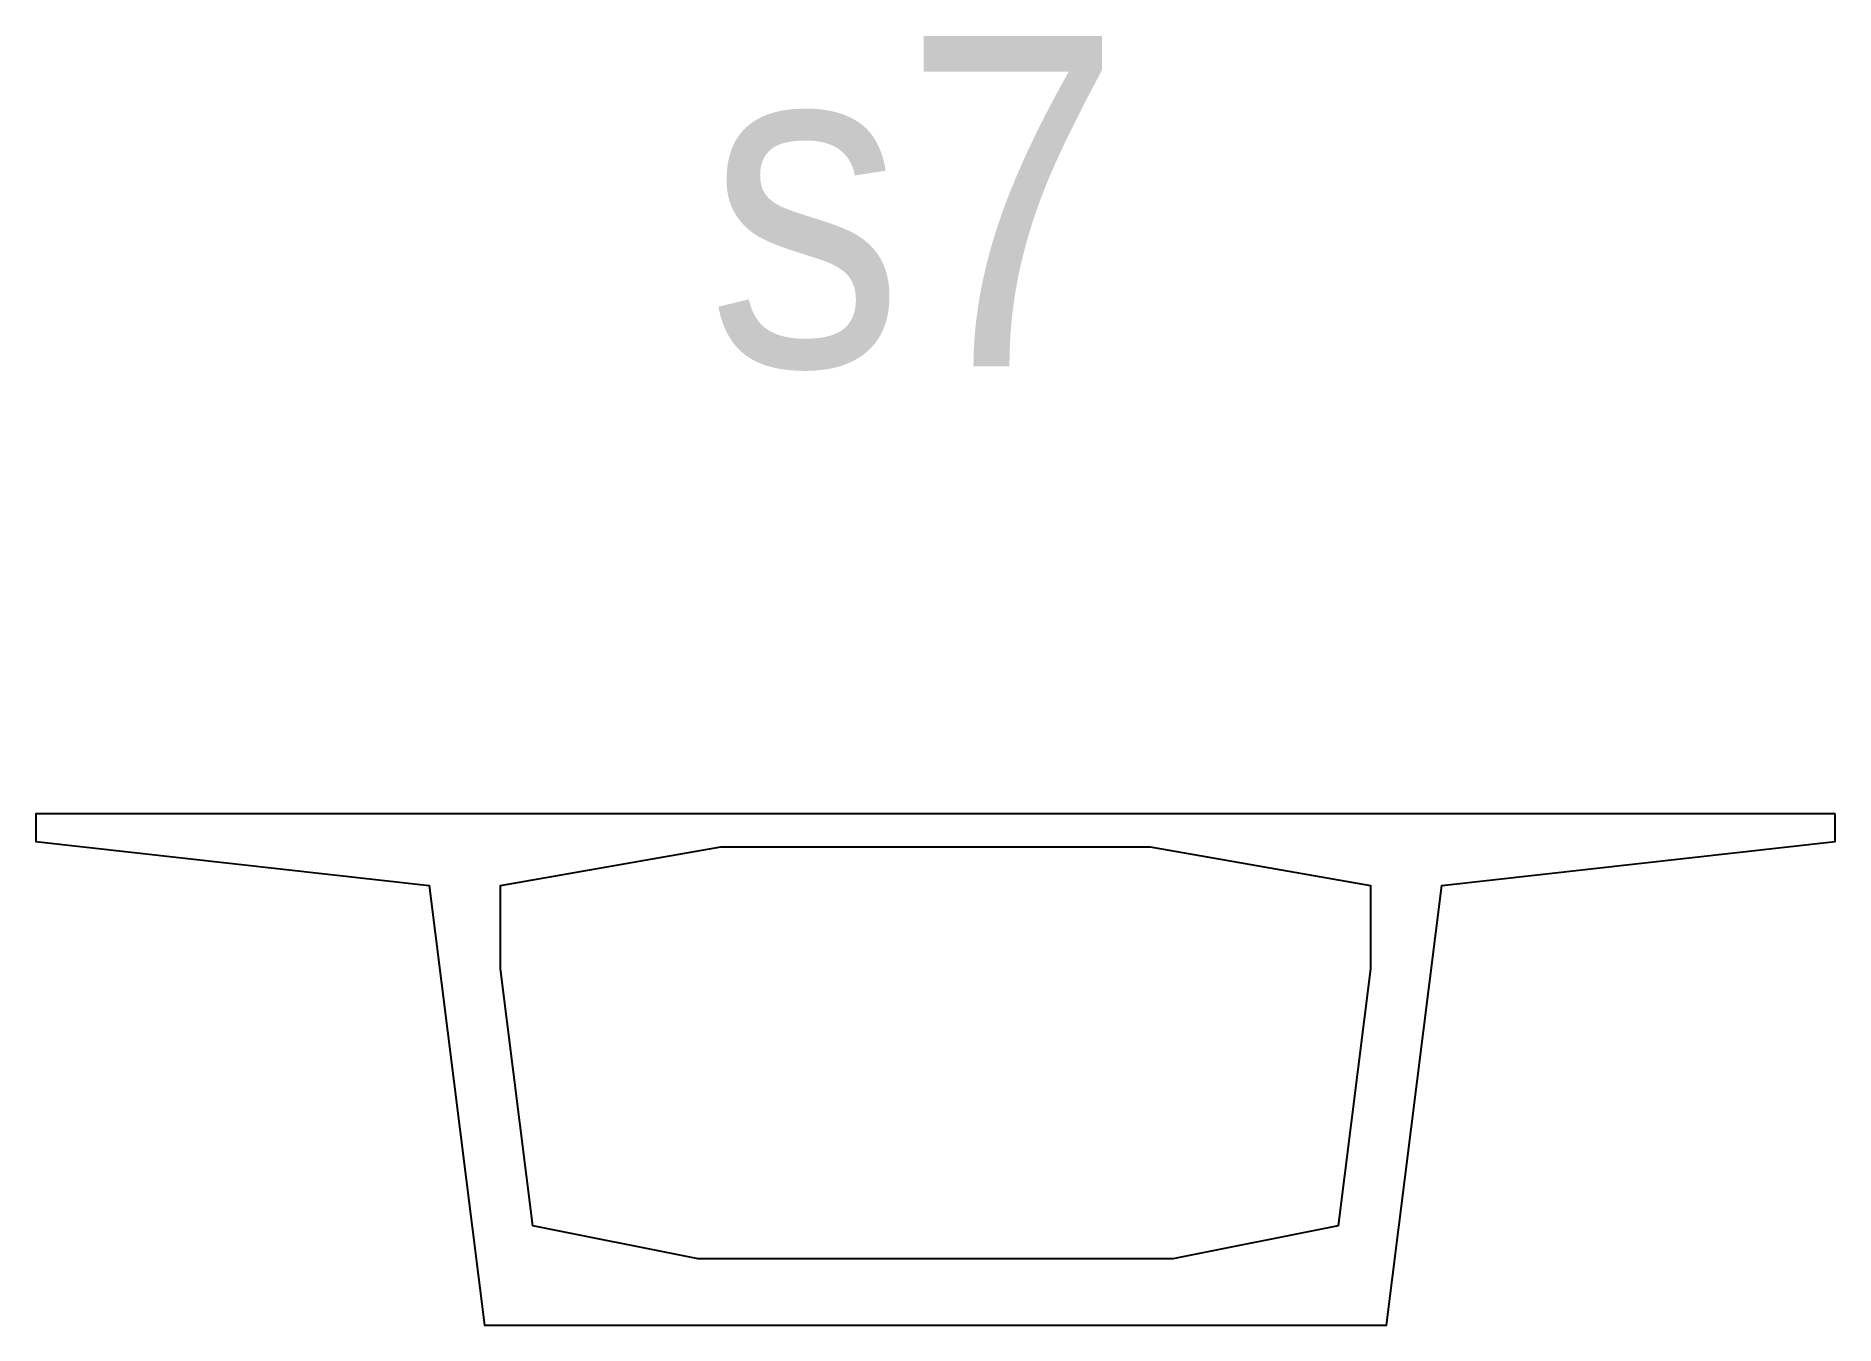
# Model space of a CAD drawing. Header units: metres. Extents: x -8.2 to 8.2, y -4.6 to 7.1.
import ezdxf
from ezdxf.enums import TextEntityAlignment as Align

# ---------------------------------------------------------------- set-up
doc = ezdxf.new("R2010")
doc.units = ezdxf.units.M
doc.header["$MEASUREMENT"] = 0
for name, color, linetype in [('INPOLY', 1, 'Continuous'), ('OUTPOLY', 4, 'Continuous'), ('TEXT', 95, 'Continuous')]:
    doc.layers.add(name, color=color, linetype=linetype)
doc.styles.get("Standard").update_dxf_attribs({"font": 'arial.ttf'})

msp = doc.modelspace()

# ---------------------------------------------------------------- linework, layer by layer
at = {"layer": 'INPOLY'}
msp.add_lwpolyline([(3.656, -3.744), (2.156, -4.044), (-2.156, -4.044), (-3.656, -3.744), (-3.95, -1.409), (-3.95, -0.65), (-1.95, -0.3), (1.95, -0.3), (3.95, -0.65), (3.95, -1.409)], close=True, dxfattribs=at)
at = {"layer": 'OUTPOLY'}
msp.add_lwpolyline([(8.17, 0), (-8.17, 0), (-8.17, -0.25), (-4.6, -0.65), (-4.097, -4.644), (4.097, -4.644), (4.6, -0.65), (8.17, -0.25)], close=True, dxfattribs=at)

# ---------------------------------------------------------------- texts
at = {"layer": 'TEXT', "linetype": 'Continuous', "width": 0.85}
msp.add_text('s7', height=3, dxfattribs=at).set_placement((-0.19, 5.567), align=Align.MIDDLE_CENTER)

doc.saveas('drawing.dxf')
